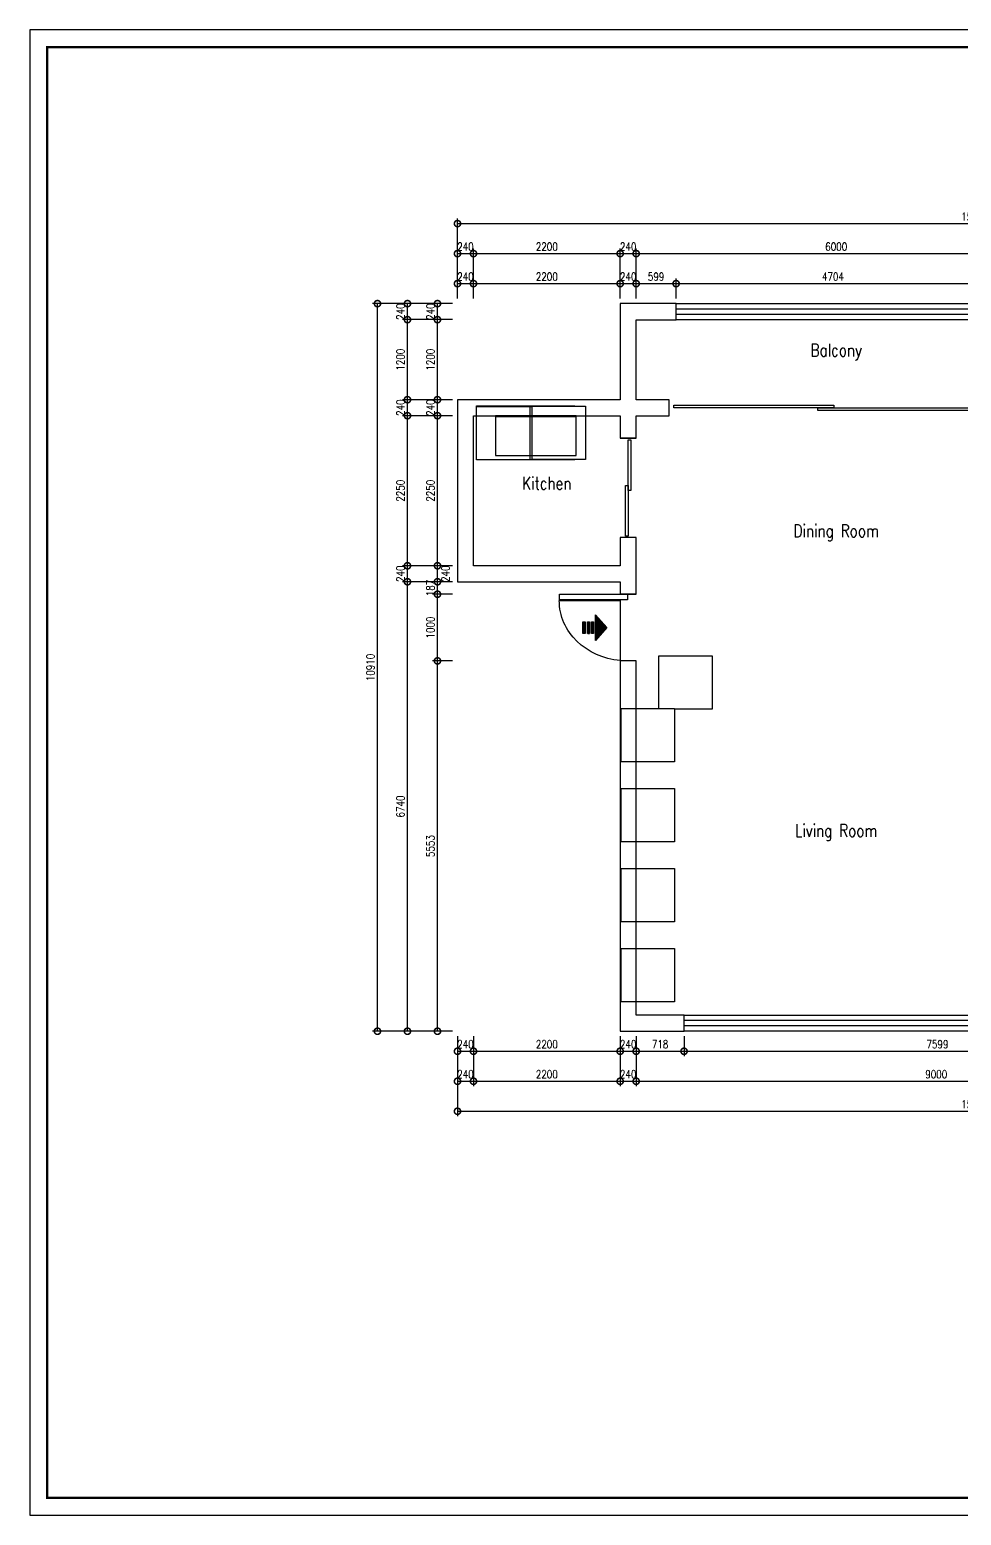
# Model space of a CAD drawing. Header units: millimetres. Extents: x 0 to 211505, y 0 to 22276.
# Drawn here: x 144004 to 157975, y 0 to 22276 of the extents above; entities that cross this region are included whole.
import ezdxf

# ---------------------------------------------------------------- set-up
doc = ezdxf.new("R2010")
doc.units = ezdxf.units.MM
doc.set_wipeout_variables(frame=1)
doc.linetypes.add('DOT_JURAN', pattern=[50, 0, -50])
doc.linetypes.add('HIDDEN_JURAN', pattern=[1.4, 1, -0.4])
for name, color, linetype in [('E-立面其他元素', 1, 'Continuous'), ('P-固定家具', 30, 'Continuous'), ('P-墙体', 160, 'Continuous'), ('P-家具投影', 250, 'HIDDEN_JURAN'), ('P-家具轮廓', 7, 'Continuous'), ('P-房间名', 2, 'Continuous'), ('P-标注', 44, 'Continuous'), ('P-活动家具', 7, 'Continuous'), ('P-活动家具细部1', 7, 'Continuous'), ('P-玻璃窗', 136, 'Continuous'), ('P-门', 60, 'Continuous')]:
    doc.layers.add(name, color=color, linetype=linetype)
doc.styles.add('标准', font='simplex.shx', dxfattribs={"width": 0.8, "bigfont": 'gbcbig.shx'})
doc.dimstyles.new('sjj_1-075', dxfattribs={"dimscale": 75, "dimtxt": 1.6, "dimasz": 2.5, "dimexe": 1, "dimexo": 1, "dimgap": 0.6, "dimtad": 1, "dimdec": 0, "dimzin": 12, "dimdsep": 46, "dimtxsty": '标准', "dimblk": 'DOTSMALL', "dimblk1": 'DOTSMALL', "dimblk2": 'DOTSMALL', "dimcen": 0.125, "dimclrd": 3, "dimclre": 3, "dimclrt": 14, "dimadec": 0, "dimazin": 0, "dimtfac": 1, "dimtdec": 0, "dimtix": 1, "dimtmove": 2, "dimatfit": 3, "dimldrblk": 'DOTSMALL', "dimfxl": 6, "dimfxlon": 1, "dimtvp": 1, "dimtolj": 1, "dimtzin": 0, "dimarcsym": 0})
pattern_1 = [(135, (-41924.8837, 660.13651), (-0.05303300859, -0.05303300859), [])]

# ---------------------------------------------------------------- blocks, each defined once
blk = doc.blocks.new('home_blk_18')
at = {"layer": 'P-门'}
for points in [[(75415.235426, 27775), (75415.235426, 28015)], [(80111.020179, 27775), (80111.020179, 28015)]]:
    blk.add_lwpolyline(points, dxfattribs=at)
for points in [[(75487.109682, 27895), (75487.109682, 27935.2), (77882.91823, 27935.2), (77882.91823, 27895)], [(77643.337375, 27854.8), (77643.337375, 27895), (80039.145923, 27895), (80039.145923, 27854.8)]]:
    blk.add_lwpolyline(points, close=True, dxfattribs=at)
blk = doc.blocks.new('home_blk_20')
at = {"layer": 'P-门'}
for points in [[(74920, 27436.423767), (74680, 27436.423767)], [(74920, 25946.423767), (74680, 25946.423767)]]:
    blk.add_lwpolyline(points, dxfattribs=at)
for points in [[(74840.2, 26653.413563), (74800, 26653.413563), (74800, 27413.617644), (74840.2, 27413.617644)], [(74800, 25969.229889), (74759.8, 25969.229889), (74759.8, 26729.433971), (74800, 26729.433971)]]:
    blk.add_lwpolyline(points, close=True, dxfattribs=at)
blk = doc.blocks.new('home_blk_21')
at = {"layer": 'P-门'}
blk.add_lwpolyline([(74632.709019, 24109.749704), (74586.064329, 24116.578755), (74540.122278, 24125.339919), (74494.939214, 24135.985672), (74407.075439, 24162.740844), (74322.923788, 24196.464068), (74242.935044, 24236.775143), (74167.559989, 24283.293867), (74097.249407, 24335.640039), (74032.454082, 24393.433456), (73973.624796, 24456.293917), (73946.588287, 24489.505476), (73921.212333, 24523.841221), (73897.553279, 24559.253625), (73875.667475, 24595.695165), (73855.611269, 24633.118314), (73837.441008, 24671.475548), (73821.213039, 24710.719341), (73806.983712, 24750.802168), (73794.809374, 24791.676504), (73784.746373, 24833.294824), (73776.851056, 24875.609602), (73771.179772, 24918.573314), (73767.788869, 24962.138433), (73766.734694, 25006.257436), (74680, 25006.257436), (74680, 24104.900293)], close=True, dxfattribs=at)
for points in [[(74680, 25016.461517), (73771.836735, 25016.461517), (73771.836735, 25098.09417), (74680, 25098.09417)], [(74680, 25098.09417), (74788, 25098.09417), (74788, 25016.461517), (74680, 25016.461517)], [(74920, 25098.09417), (74680, 25098.09417)], [(74920, 24098.09417), (74680, 24098.09417)]]:
    blk.add_lwpolyline(points, dxfattribs=at)
blk = doc.blocks.new('_DotSmall')
at = {"color": 0, "linetype": 'ByBlock', "const_width": 0.5}
blk.add_lwpolyline([(-0.0625, 0, 1), (0.0625, 0, 1)], format="xyb", close=True, dxfattribs=at)
blk = doc.blocks.new('*D1079')
at = {"layer": 'DEFPOINTS', "color": 0}
for p in [(149219, 18168), (149669, 18168), (149669, 7258)]:
    blk.add_point(p, dxfattribs=at)
at = {"layer": 'P-标注', "color": 3, "lineweight": -2}
for p, q in [((149594, 18168), (149144, 18168)), ((149219, 7258), (149219, 18168)), ((149594, 7258), (149144, 7258))]:
    blk.add_line(p, q, dxfattribs=at)
at = {"layer": 'P-标注', "color": 3, "lineweight": -2, "xscale": 187.5, "yscale": 187.5, "zscale": 187.5}
for p, rotation in [((149219, 18168), 89.99998127603163), ((149219, 7258), 269.9999812760316)]:
    blk.add_blockref('_DotSmall', p, dxfattribs=dict(at, rotation=rotation))
at = {"layer": 'P-标注', "color": 14, "insert": (149114, 12713), "char_height": 120, "attachment_point": 5, "rotation": 90, "style": '标准'}
blk.add_mtext('\\A1;10910', dxfattribs=at)
blk = doc.blocks.new('*D1080')
at = {"layer": 'DEFPOINTS', "color": 0}
for p in [(165939, 19368), (150419, 18918), (165939, 18918)]:
    blk.add_point(p, dxfattribs=at)
at = {"layer": 'P-标注', "color": 3, "lineweight": -2}
for p, q in [((150419, 18993), (150419, 19443)), ((165939, 18993), (165939, 19443)), ((150419, 19368), (165939, 19368))]:
    blk.add_line(p, q, dxfattribs=at)
at = {"layer": 'P-标注', "color": 3, "lineweight": -2, "xscale": 187.5, "yscale": 187.5, "zscale": 187.5, "rotation": 180}
blk.add_blockref('_DotSmall', (150419, 19368), dxfattribs=at)
at = {"layer": 'P-标注', "color": 3, "lineweight": -2, "xscale": 187.5, "yscale": 187.5, "zscale": 187.5}
blk.add_blockref('_DotSmall', (165939, 19368), dxfattribs=at)
at = {"layer": 'P-标注', "color": 14, "insert": (158179, 19473), "char_height": 120, "attachment_point": 5, "style": '标准'}
blk.add_mtext('\\A1;15520', dxfattribs=at)
blk = doc.blocks.new('*D1082')
at = {"layer": 'DEFPOINTS', "color": 0}
for p in [(150419, 6508), (165939, 6508), (165939, 6058)]:
    blk.add_point(p, dxfattribs=at)
at = {"layer": 'P-标注', "color": 3, "lineweight": -2}
for p, q in [((150419, 6433), (150419, 5983)), ((165939, 6433), (165939, 5983)), ((150419, 6058), (165939, 6058))]:
    blk.add_line(p, q, dxfattribs=at)
at = {"layer": 'P-标注', "color": 3, "lineweight": -2, "xscale": 187.5, "yscale": 187.5, "zscale": 187.5, "rotation": 180}
blk.add_blockref('_DotSmall', (150419, 6058), dxfattribs=at)
at = {"layer": 'P-标注', "color": 3, "lineweight": -2, "xscale": 187.5, "yscale": 187.5, "zscale": 187.5}
blk.add_blockref('_DotSmall', (165939, 6058), dxfattribs=at)
at = {"layer": 'P-标注', "color": 14, "insert": (158179, 6163), "char_height": 120, "attachment_point": 5, "style": '标准'}
blk.add_mtext('\\A1;15520', dxfattribs=at)
blk = doc.blocks.new('*D1083')
at = {"layer": 'DEFPOINTS', "color": 0}
for p in [(149669, 13998), (150119, 13998), (150119, 7258)]:
    blk.add_point(p, dxfattribs=at)
at = {"layer": 'P-标注', "color": 3, "lineweight": -2}
for p, q in [((150044, 13998), (149594, 13998)), ((149669, 7258), (149669, 13998)), ((150044, 7258), (149594, 7258))]:
    blk.add_line(p, q, dxfattribs=at)
at = {"layer": 'P-标注', "color": 3, "lineweight": -2, "xscale": 187.5, "yscale": 187.5, "zscale": 187.5}
for p, rotation in [((149669, 13998), 89.99998127603176), ((149669, 7258), 269.9999812760317)]:
    blk.add_blockref('_DotSmall', p, dxfattribs=dict(at, rotation=rotation))
at = {"layer": 'P-标注', "color": 14, "insert": (149564, 10628), "char_height": 120, "attachment_point": 5, "rotation": 90, "style": '标准'}
blk.add_mtext('\\A1;6740', dxfattribs=at)
blk = doc.blocks.new('*D1084')
at = {"layer": 'DEFPOINTS', "color": 0}
for p in [(149669, 14238), (150119, 14238), (150119, 13998)]:
    blk.add_point(p, dxfattribs=at)
at = {"layer": 'P-标注', "color": 3, "lineweight": -2}
for p, q in [((150044, 14238), (149594, 14238)), ((149669, 13998), (149669, 14238)), ((150044, 13998), (149594, 13998))]:
    blk.add_line(p, q, dxfattribs=at)
at = {"layer": 'P-标注', "color": 3, "lineweight": -2, "xscale": 187.5, "yscale": 187.5, "zscale": 187.5}
for p, rotation in [((149669, 14238), 269.9999812760311), ((149669, 13998), 89.99998127603108)]:
    blk.add_blockref('_DotSmall', p, dxfattribs=dict(at, rotation=rotation))
at = {"layer": 'P-标注', "color": 14, "insert": (149564, 14118), "char_height": 120, "attachment_point": 5, "rotation": 90, "style": '标准'}
blk.add_mtext('\\A1;240', dxfattribs=at)
blk = doc.blocks.new('*D1085')
at = {"layer": 'DEFPOINTS', "color": 0}
for p in [(149669, 16488), (150119, 16488), (150119, 14238)]:
    blk.add_point(p, dxfattribs=at)
at = {"layer": 'P-标注', "color": 3, "lineweight": -2}
for p, q in [((150044, 16488), (149594, 16488)), ((149669, 14238), (149669, 16488)), ((150044, 14238), (149594, 14238))]:
    blk.add_line(p, q, dxfattribs=at)
at = {"layer": 'P-标注', "color": 3, "lineweight": -2, "xscale": 187.5, "yscale": 187.5, "zscale": 187.5}
for p, rotation in [((149669, 16488), 89.99998127603172), ((149669, 14238), 269.9999812760317)]:
    blk.add_blockref('_DotSmall', p, dxfattribs=dict(at, rotation=rotation))
at = {"layer": 'P-标注', "color": 14, "insert": (149564, 15363), "char_height": 120, "attachment_point": 5, "rotation": 90, "style": '标准'}
blk.add_mtext('\\A1;2250', dxfattribs=at)
blk = doc.blocks.new('*D1086')
at = {"layer": 'DEFPOINTS', "color": 0}
for p in [(149669, 16728), (150119, 16728), (150119, 16488)]:
    blk.add_point(p, dxfattribs=at)
at = {"layer": 'P-标注', "color": 3, "lineweight": -2}
for p, q in [((150044, 16728), (149594, 16728)), ((149669, 16488), (149669, 16728)), ((150044, 16488), (149594, 16488))]:
    blk.add_line(p, q, dxfattribs=at)
at = {"layer": 'P-标注', "color": 3, "lineweight": -2, "xscale": 187.5, "yscale": 187.5, "zscale": 187.5}
for p, rotation in [((149669, 16728), 269.9999812760311), ((149669, 16488), 89.99998127603108)]:
    blk.add_blockref('_DotSmall', p, dxfattribs=dict(at, rotation=rotation))
at = {"layer": 'P-标注', "color": 14, "insert": (149564, 16608), "char_height": 120, "attachment_point": 5, "rotation": 90, "style": '标准'}
blk.add_mtext('\\A1;240', dxfattribs=at)
blk = doc.blocks.new('*D1087')
at = {"layer": 'DEFPOINTS', "color": 0}
for p in [(149669, 17928), (150119, 17928), (150119, 16728)]:
    blk.add_point(p, dxfattribs=at)
at = {"layer": 'P-标注', "color": 3, "lineweight": -2}
for p, q in [((150044, 17928), (149594, 17928)), ((149669, 16728), (149669, 17928)), ((150044, 16728), (149594, 16728))]:
    blk.add_line(p, q, dxfattribs=at)
at = {"layer": 'P-标注', "color": 3, "lineweight": -2, "xscale": 187.5, "yscale": 187.5, "zscale": 187.5}
for p, rotation in [((149669, 17928), 89.99998127603108), ((149669, 16728), 269.9999812760311)]:
    blk.add_blockref('_DotSmall', p, dxfattribs=dict(at, rotation=rotation))
at = {"layer": 'P-标注', "color": 14, "insert": (149564, 17328), "char_height": 120, "attachment_point": 5, "rotation": 90, "style": '标准'}
blk.add_mtext('\\A1;1200', dxfattribs=at)
blk = doc.blocks.new('*D1088')
at = {"layer": 'DEFPOINTS', "color": 0}
for p in [(149669, 18168), (150119, 18168), (150119, 17928)]:
    blk.add_point(p, dxfattribs=at)
at = {"layer": 'P-标注', "color": 3, "lineweight": -2}
for p, q in [((150044, 18168), (149594, 18168)), ((149669, 17928), (149669, 18168)), ((150044, 17928), (149594, 17928))]:
    blk.add_line(p, q, dxfattribs=at)
at = {"layer": 'P-标注', "color": 3, "lineweight": -2, "xscale": 187.5, "yscale": 187.5, "zscale": 187.5}
for p, rotation in [((149669, 18168), 269.9999812760311), ((149669, 17928), 89.99998127603108)]:
    blk.add_blockref('_DotSmall', p, dxfattribs=dict(at, rotation=rotation))
at = {"layer": 'P-标注', "color": 14, "insert": (149564, 18048), "char_height": 120, "attachment_point": 5, "rotation": 90, "style": '标准'}
blk.add_mtext('\\A1;240', dxfattribs=at)
blk = doc.blocks.new('*D1089')
at = {"layer": 'DEFPOINTS', "color": 0}
for p in [(150659, 18918), (150419, 18468), (150659, 18468)]:
    blk.add_point(p, dxfattribs=at)
at = {"layer": 'P-标注', "color": 3, "lineweight": -2}
for p, q in [((150419, 18543), (150419, 18993)), ((150659, 18543), (150659, 18993)), ((150419, 18918), (150659, 18918))]:
    blk.add_line(p, q, dxfattribs=at)
at = {"layer": 'P-标注', "color": 3, "lineweight": -2, "xscale": 187.5, "yscale": 187.5, "zscale": 187.5}
blk.add_blockref('_DotSmall', (150419, 18918), dxfattribs=at)
at = {"layer": 'P-标注', "color": 3, "lineweight": -2, "xscale": 187.5, "yscale": 187.5, "zscale": 187.5, "rotation": 180}
blk.add_blockref('_DotSmall', (150659, 18918), dxfattribs=at)
at = {"layer": 'P-标注', "color": 14, "insert": (150539, 19023), "char_height": 120, "attachment_point": 5, "style": '标准'}
blk.add_mtext('\\A1;240', dxfattribs=at)
blk = doc.blocks.new('*D1090')
at = {"layer": 'DEFPOINTS', "color": 0}
for p in [(152859, 18918), (150659, 18468), (152859, 18468)]:
    blk.add_point(p, dxfattribs=at)
at = {"layer": 'P-标注', "color": 3, "lineweight": -2}
for p, q in [((150659, 18543), (150659, 18993)), ((152859, 18543), (152859, 18993)), ((150659, 18918), (152859, 18918))]:
    blk.add_line(p, q, dxfattribs=at)
at = {"layer": 'P-标注', "color": 3, "lineweight": -2, "xscale": 187.5, "yscale": 187.5, "zscale": 187.5, "rotation": 180}
blk.add_blockref('_DotSmall', (150659, 18918), dxfattribs=at)
at = {"layer": 'P-标注', "color": 3, "lineweight": -2, "xscale": 187.5, "yscale": 187.5, "zscale": 187.5}
blk.add_blockref('_DotSmall', (152859, 18918), dxfattribs=at)
at = {"layer": 'P-标注', "color": 14, "insert": (151759, 19023), "char_height": 120, "attachment_point": 5, "style": '标准'}
blk.add_mtext('\\A1;2200', dxfattribs=at)
blk = doc.blocks.new('*D1091')
at = {"layer": 'DEFPOINTS', "color": 0}
for p in [(153099, 18918), (152859, 18468), (153099, 18468)]:
    blk.add_point(p, dxfattribs=at)
at = {"layer": 'P-标注', "color": 3, "lineweight": -2}
for p, q in [((152859, 18543), (152859, 18993)), ((153099, 18543), (153099, 18993)), ((152859, 18918), (153099, 18918))]:
    blk.add_line(p, q, dxfattribs=at)
at = {"layer": 'P-标注', "color": 3, "lineweight": -2, "xscale": 187.5, "yscale": 187.5, "zscale": 187.5}
blk.add_blockref('_DotSmall', (152859, 18918), dxfattribs=at)
at = {"layer": 'P-标注', "color": 3, "lineweight": -2, "xscale": 187.5, "yscale": 187.5, "zscale": 187.5, "rotation": 180}
blk.add_blockref('_DotSmall', (153099, 18918), dxfattribs=at)
at = {"layer": 'P-标注', "color": 14, "insert": (152979, 19023), "char_height": 120, "attachment_point": 5, "style": '标准'}
blk.add_mtext('\\A1;240', dxfattribs=at)
blk = doc.blocks.new('*D1092')
at = {"layer": 'DEFPOINTS', "color": 0}
for p in [(159099, 18918), (153099, 18468), (159099, 18468)]:
    blk.add_point(p, dxfattribs=at)
at = {"layer": 'P-标注', "color": 3, "lineweight": -2}
for p, q in [((153099, 18543), (153099, 18993)), ((159099, 18543), (159099, 18993)), ((153099, 18918), (159099, 18918))]:
    blk.add_line(p, q, dxfattribs=at)
at = {"layer": 'P-标注', "color": 3, "lineweight": -2, "xscale": 187.5, "yscale": 187.5, "zscale": 187.5, "rotation": 180}
blk.add_blockref('_DotSmall', (153099, 18918), dxfattribs=at)
at = {"layer": 'P-标注', "color": 3, "lineweight": -2, "xscale": 187.5, "yscale": 187.5, "zscale": 187.5}
blk.add_blockref('_DotSmall', (159099, 18918), dxfattribs=at)
at = {"layer": 'P-标注', "color": 14, "insert": (156099, 19023), "char_height": 120, "attachment_point": 5, "style": '标准'}
blk.add_mtext('\\A1;6000', dxfattribs=at)
blk = doc.blocks.new('*D1110')
at = {"layer": 'DEFPOINTS', "color": 0}
for p in [(150419, 6958), (150659, 6958), (150659, 6508)]:
    blk.add_point(p, dxfattribs=at)
at = {"layer": 'P-标注', "color": 3, "lineweight": -2}
for p, q in [((150419, 6883), (150419, 6433)), ((150659, 6883), (150659, 6433)), ((150419, 6508), (150659, 6508))]:
    blk.add_line(p, q, dxfattribs=at)
at = {"layer": 'P-标注', "color": 3, "lineweight": -2, "xscale": 187.5, "yscale": 187.5, "zscale": 187.5}
blk.add_blockref('_DotSmall', (150419, 6508), dxfattribs=at)
at = {"layer": 'P-标注', "color": 3, "lineweight": -2, "xscale": 187.5, "yscale": 187.5, "zscale": 187.5, "rotation": 180}
blk.add_blockref('_DotSmall', (150659, 6508), dxfattribs=at)
at = {"layer": 'P-标注', "color": 14, "insert": (150539, 6613), "char_height": 120, "attachment_point": 5, "style": '标准'}
blk.add_mtext('\\A1;240', dxfattribs=at)
blk = doc.blocks.new('*D1111')
at = {"layer": 'DEFPOINTS', "color": 0}
for p in [(150659, 6958), (152859, 6958), (152859, 6508)]:
    blk.add_point(p, dxfattribs=at)
at = {"layer": 'P-标注', "color": 3, "lineweight": -2}
for p, q in [((150659, 6883), (150659, 6433)), ((152859, 6883), (152859, 6433)), ((150659, 6508), (152859, 6508))]:
    blk.add_line(p, q, dxfattribs=at)
at = {"layer": 'P-标注', "color": 3, "lineweight": -2, "xscale": 187.5, "yscale": 187.5, "zscale": 187.5, "rotation": 180}
blk.add_blockref('_DotSmall', (150659, 6508), dxfattribs=at)
at = {"layer": 'P-标注', "color": 3, "lineweight": -2, "xscale": 187.5, "yscale": 187.5, "zscale": 187.5}
blk.add_blockref('_DotSmall', (152859, 6508), dxfattribs=at)
at = {"layer": 'P-标注', "color": 14, "insert": (151759, 6613), "char_height": 120, "attachment_point": 5, "style": '标准'}
blk.add_mtext('\\A1;2200', dxfattribs=at)
blk = doc.blocks.new('*D1112')
at = {"layer": 'DEFPOINTS', "color": 0}
for p in [(152859, 6958), (153099, 6958), (153099, 6508)]:
    blk.add_point(p, dxfattribs=at)
at = {"layer": 'P-标注', "color": 3, "lineweight": -2}
for p, q in [((152859, 6883), (152859, 6433)), ((153099, 6883), (153099, 6433)), ((152859, 6508), (153099, 6508))]:
    blk.add_line(p, q, dxfattribs=at)
at = {"layer": 'P-标注', "color": 3, "lineweight": -2, "xscale": 187.5, "yscale": 187.5, "zscale": 187.5}
blk.add_blockref('_DotSmall', (152859, 6508), dxfattribs=at)
at = {"layer": 'P-标注', "color": 3, "lineweight": -2, "xscale": 187.5, "yscale": 187.5, "zscale": 187.5, "rotation": 180}
blk.add_blockref('_DotSmall', (153099, 6508), dxfattribs=at)
at = {"layer": 'P-标注', "color": 14, "insert": (152979, 6613), "char_height": 120, "attachment_point": 5, "style": '标准'}
blk.add_mtext('\\A1;240', dxfattribs=at)
blk = doc.blocks.new('*D1113')
at = {"layer": 'DEFPOINTS', "color": 0}
for p in [(153099, 6958), (162099, 6958), (162099, 6508)]:
    blk.add_point(p, dxfattribs=at)
at = {"layer": 'P-标注', "color": 3, "lineweight": -2}
for p, q in [((153099, 6883), (153099, 6433)), ((162099, 6883), (162099, 6433)), ((153099, 6508), (162099, 6508))]:
    blk.add_line(p, q, dxfattribs=at)
at = {"layer": 'P-标注', "color": 3, "lineweight": -2, "xscale": 187.5, "yscale": 187.5, "zscale": 187.5, "rotation": 180}
blk.add_blockref('_DotSmall', (153099, 6508), dxfattribs=at)
at = {"layer": 'P-标注', "color": 3, "lineweight": -2, "xscale": 187.5, "yscale": 187.5, "zscale": 187.5}
blk.add_blockref('_DotSmall', (162099, 6508), dxfattribs=at)
at = {"layer": 'P-标注', "color": 14, "insert": (157599, 6613), "char_height": 120, "attachment_point": 5, "style": '标准'}
blk.add_mtext('\\A1;9000', dxfattribs=at)
blk = doc.blocks.new('*D1117')
at = {"layer": 'DEFPOINTS', "color": 0}
for p in [(150119, 12811), (150419, 12811), (150419, 7258)]:
    blk.add_point(p, dxfattribs=at)
at = {"layer": 'P-标注', "color": 3, "lineweight": -2}
for p, q in [((150344, 12811), (150044, 12811)), ((150119, 7258), (150119, 12811)), ((150344, 7258), (150044, 7258))]:
    blk.add_line(p, q, dxfattribs=at)
at = {"layer": 'P-标注', "color": 3, "lineweight": -2, "xscale": 187.5, "yscale": 187.5, "zscale": 187.5}
for p, rotation in [((150119, 12811), 89.99998127603162), ((150119, 7258), 269.9999812760316)]:
    blk.add_blockref('_DotSmall', p, dxfattribs=dict(at, rotation=rotation))
at = {"layer": 'P-标注', "color": 14, "insert": (150014, 10034), "char_height": 120, "attachment_point": 5, "rotation": 90, "style": '标准'}
blk.add_mtext('\\A1;5553', dxfattribs=at)
blk = doc.blocks.new('*D1118')
at = {"layer": 'DEFPOINTS', "color": 0}
for p in [(150119, 13811), (150419, 13811), (150419, 12811)]:
    blk.add_point(p, dxfattribs=at)
at = {"layer": 'P-标注', "color": 3, "lineweight": -2}
for p, q in [((150344, 13811), (150044, 13811)), ((150119, 12811), (150119, 13811)), ((150344, 12811), (150044, 12811))]:
    blk.add_line(p, q, dxfattribs=at)
at = {"layer": 'P-标注', "color": 3, "lineweight": -2, "xscale": 187.5, "yscale": 187.5, "zscale": 187.5}
for p, rotation in [((150119, 13811), 89.9999812760319), ((150119, 12811), 269.9999812760319)]:
    blk.add_blockref('_DotSmall', p, dxfattribs=dict(at, rotation=rotation))
at = {"layer": 'P-标注', "color": 14, "insert": (150014, 13311), "char_height": 120, "attachment_point": 5, "rotation": 90, "style": '标准'}
blk.add_mtext('\\A1;1000', dxfattribs=at)
blk = doc.blocks.new('*D1119')
at = {"layer": 'DEFPOINTS', "color": 0}
for p in [(150119, 13998), (150419, 13998), (150419, 13811)]:
    blk.add_point(p, dxfattribs=at)
at = {"layer": 'P-标注', "color": 3, "lineweight": -2}
for p, q in [((150344, 13998), (150044, 13998)), ((150344, 13811), (150044, 13811)), ((150119, 13811), (150119, 13998))]:
    blk.add_line(p, q, dxfattribs=at)
at = {"layer": 'P-标注', "color": 3, "lineweight": -2, "xscale": 187.5, "yscale": 187.5, "zscale": 187.5}
for p, rotation in [((150119, 13998), 269.9999812760352), ((150119, 13811), 89.99998127603523)]:
    blk.add_blockref('_DotSmall', p, dxfattribs=dict(at, rotation=rotation))
at = {"layer": 'P-标注', "color": 14, "insert": (150014, 13904), "char_height": 120, "attachment_point": 5, "rotation": 90, "style": '标准'}
blk.add_mtext('\\A1;187', dxfattribs=at)
blk = doc.blocks.new('*D1120')
at = {"layer": 'DEFPOINTS', "color": 0}
for p in [(150119, 14238), (150419, 14238), (150419, 13998)]:
    blk.add_point(p, dxfattribs=at)
at = {"layer": 'P-标注', "color": 3, "lineweight": -2}
for p, q in [((150344, 14238), (150044, 14238)), ((150119, 13998), (150119, 14238)), ((150344, 13998), (150044, 13998))]:
    blk.add_line(p, q, dxfattribs=at)
at = {"layer": 'P-标注', "color": 3, "lineweight": -2, "xscale": 187.5, "yscale": 187.5, "zscale": 187.5}
for p, rotation in [((150119, 14238), 89.99998127603108), ((150119, 13998), 269.9999812760311)]:
    blk.add_blockref('_DotSmall', p, dxfattribs=dict(at, rotation=rotation))
at = {"layer": 'P-标注', "color": 14, "insert": (150239, 14118), "char_height": 120, "attachment_point": 5, "rotation": 90, "style": '标准'}
blk.add_mtext('\\A1;240', dxfattribs=at)
blk = doc.blocks.new('*D1121')
at = {"layer": 'DEFPOINTS', "color": 0}
for p in [(150119, 16488), (150419, 16488), (150419, 14238)]:
    blk.add_point(p, dxfattribs=at)
at = {"layer": 'P-标注', "color": 3, "lineweight": -2}
for p, q in [((150344, 16488), (150044, 16488)), ((150119, 14238), (150119, 16488)), ((150344, 14238), (150044, 14238))]:
    blk.add_line(p, q, dxfattribs=at)
at = {"layer": 'P-标注', "color": 3, "lineweight": -2, "xscale": 187.5, "yscale": 187.5, "zscale": 187.5}
for p, rotation in [((150119, 16488), 89.99998127603172), ((150119, 14238), 269.9999812760317)]:
    blk.add_blockref('_DotSmall', p, dxfattribs=dict(at, rotation=rotation))
at = {"layer": 'P-标注', "color": 14, "insert": (150014, 15363), "char_height": 120, "attachment_point": 5, "rotation": 90, "style": '标准'}
blk.add_mtext('\\A1;2250', dxfattribs=at)
blk = doc.blocks.new('*D1122')
at = {"layer": 'DEFPOINTS', "color": 0}
for p in [(150119, 16728), (150419, 16728), (150419, 16488)]:
    blk.add_point(p, dxfattribs=at)
at = {"layer": 'P-标注', "color": 3, "lineweight": -2}
for p, q in [((150344, 16728), (150044, 16728)), ((150119, 16488), (150119, 16728)), ((150344, 16488), (150044, 16488))]:
    blk.add_line(p, q, dxfattribs=at)
at = {"layer": 'P-标注', "color": 3, "lineweight": -2, "xscale": 187.5, "yscale": 187.5, "zscale": 187.5}
for p, rotation in [((150119, 16728), 269.9999812760311), ((150119, 16488), 89.99998127603108)]:
    blk.add_blockref('_DotSmall', p, dxfattribs=dict(at, rotation=rotation))
at = {"layer": 'P-标注', "color": 14, "insert": (150014, 16608), "char_height": 120, "attachment_point": 5, "rotation": 90, "style": '标准'}
blk.add_mtext('\\A1;240', dxfattribs=at)
blk = doc.blocks.new('*D1123')
at = {"layer": 'DEFPOINTS', "color": 0}
for p in [(150119, 17928), (150419, 17928), (150419, 16728)]:
    blk.add_point(p, dxfattribs=at)
at = {"layer": 'P-标注', "color": 3, "lineweight": -2}
for p, q in [((150344, 17928), (150044, 17928)), ((150119, 16728), (150119, 17928)), ((150344, 16728), (150044, 16728))]:
    blk.add_line(p, q, dxfattribs=at)
at = {"layer": 'P-标注', "color": 3, "lineweight": -2, "xscale": 187.5, "yscale": 187.5, "zscale": 187.5}
for p, rotation in [((150119, 17928), 89.99998127603108), ((150119, 16728), 269.9999812760311)]:
    blk.add_blockref('_DotSmall', p, dxfattribs=dict(at, rotation=rotation))
at = {"layer": 'P-标注', "color": 14, "insert": (150014, 17328), "char_height": 120, "attachment_point": 5, "rotation": 90, "style": '标准'}
blk.add_mtext('\\A1;1200', dxfattribs=at)
blk = doc.blocks.new('*D1124')
at = {"layer": 'DEFPOINTS', "color": 0}
for p in [(150119, 18168), (150419, 18168), (150419, 17928)]:
    blk.add_point(p, dxfattribs=at)
at = {"layer": 'P-标注', "color": 3, "lineweight": -2}
for p, q in [((150344, 18168), (150044, 18168)), ((150119, 17928), (150119, 18168)), ((150344, 17928), (150044, 17928))]:
    blk.add_line(p, q, dxfattribs=at)
at = {"layer": 'P-标注', "color": 3, "lineweight": -2, "xscale": 187.5, "yscale": 187.5, "zscale": 187.5}
for p, rotation in [((150119, 18168), 269.9999812760311), ((150119, 17928), 89.99998127603108)]:
    blk.add_blockref('_DotSmall', p, dxfattribs=dict(at, rotation=rotation))
at = {"layer": 'P-标注', "color": 14, "insert": (150014, 18048), "char_height": 120, "attachment_point": 5, "rotation": 90, "style": '标准'}
blk.add_mtext('\\A1;240', dxfattribs=at)
blk = doc.blocks.new('*D1125')
at = {"layer": 'DEFPOINTS', "color": 0}
for p in [(150659, 18468), (150419, 18168), (150659, 18168)]:
    blk.add_point(p, dxfattribs=at)
at = {"layer": 'P-标注', "color": 3, "lineweight": -2}
for p, q in [((150419, 18243), (150419, 18543)), ((150659, 18243), (150659, 18543)), ((150419, 18468), (150659, 18468))]:
    blk.add_line(p, q, dxfattribs=at)
at = {"layer": 'P-标注', "color": 3, "lineweight": -2, "xscale": 187.5, "yscale": 187.5, "zscale": 187.5}
blk.add_blockref('_DotSmall', (150419, 18468), dxfattribs=at)
at = {"layer": 'P-标注', "color": 3, "lineweight": -2, "xscale": 187.5, "yscale": 187.5, "zscale": 187.5, "rotation": 180}
blk.add_blockref('_DotSmall', (150659, 18468), dxfattribs=at)
at = {"layer": 'P-标注', "color": 14, "insert": (150539, 18573), "char_height": 120, "attachment_point": 5, "style": '标准'}
blk.add_mtext('\\A1;240', dxfattribs=at)
blk = doc.blocks.new('*D1126')
at = {"layer": 'DEFPOINTS', "color": 0}
for p in [(152859, 18468), (150659, 18168), (152859, 18168)]:
    blk.add_point(p, dxfattribs=at)
at = {"layer": 'P-标注', "color": 3, "lineweight": -2}
for p, q in [((150659, 18243), (150659, 18543)), ((152859, 18243), (152859, 18543)), ((150659, 18468), (152859, 18468))]:
    blk.add_line(p, q, dxfattribs=at)
at = {"layer": 'P-标注', "color": 3, "lineweight": -2, "xscale": 187.5, "yscale": 187.5, "zscale": 187.5, "rotation": 180}
blk.add_blockref('_DotSmall', (150659, 18468), dxfattribs=at)
at = {"layer": 'P-标注', "color": 3, "lineweight": -2, "xscale": 187.5, "yscale": 187.5, "zscale": 187.5}
blk.add_blockref('_DotSmall', (152859, 18468), dxfattribs=at)
at = {"layer": 'P-标注', "color": 14, "insert": (151759, 18573), "char_height": 120, "attachment_point": 5, "style": '标准'}
blk.add_mtext('\\A1;2200', dxfattribs=at)
blk = doc.blocks.new('*D1127')
at = {"layer": 'DEFPOINTS', "color": 0}
for p in [(153099, 18468), (152859, 18168), (153099, 18168)]:
    blk.add_point(p, dxfattribs=at)
at = {"layer": 'P-标注', "color": 3, "lineweight": -2}
for p, q in [((152859, 18243), (152859, 18543)), ((153099, 18243), (153099, 18543)), ((152859, 18468), (153099, 18468))]:
    blk.add_line(p, q, dxfattribs=at)
at = {"layer": 'P-标注', "color": 3, "lineweight": -2, "xscale": 187.5, "yscale": 187.5, "zscale": 187.5}
blk.add_blockref('_DotSmall', (152859, 18468), dxfattribs=at)
at = {"layer": 'P-标注', "color": 3, "lineweight": -2, "xscale": 187.5, "yscale": 187.5, "zscale": 187.5, "rotation": 180}
blk.add_blockref('_DotSmall', (153099, 18468), dxfattribs=at)
at = {"layer": 'P-标注', "color": 14, "insert": (152979, 18573), "char_height": 120, "attachment_point": 5, "style": '标准'}
blk.add_mtext('\\A1;240', dxfattribs=at)
blk = doc.blocks.new('*D1128')
at = {"layer": 'DEFPOINTS', "color": 0}
for p in [(153698, 18468), (153099, 18168), (153698, 18168)]:
    blk.add_point(p, dxfattribs=at)
at = {"layer": 'P-标注', "color": 3, "lineweight": -2}
for p, q in [((153099, 18243), (153099, 18543)), ((153698, 18243), (153698, 18543)), ((153099, 18468), (153698, 18468))]:
    blk.add_line(p, q, dxfattribs=at)
at = {"layer": 'P-标注', "color": 3, "lineweight": -2, "xscale": 187.5, "yscale": 187.5, "zscale": 187.5, "rotation": 180}
blk.add_blockref('_DotSmall', (153099, 18468), dxfattribs=at)
at = {"layer": 'P-标注', "color": 3, "lineweight": -2, "xscale": 187.5, "yscale": 187.5, "zscale": 187.5}
blk.add_blockref('_DotSmall', (153698, 18468), dxfattribs=at)
at = {"layer": 'P-标注', "color": 14, "insert": (153398, 18573), "char_height": 120, "attachment_point": 5, "style": '标准'}
blk.add_mtext('\\A1;599', dxfattribs=at)
blk = doc.blocks.new('*D1129')
at = {"layer": 'DEFPOINTS', "color": 0}
for p in [(158402, 18468), (153698, 18168), (158402, 18168)]:
    blk.add_point(p, dxfattribs=at)
at = {"layer": 'P-标注', "color": 3, "lineweight": -2}
for p, q in [((153698, 18243), (153698, 18543)), ((158402, 18243), (158402, 18543)), ((153698, 18468), (158402, 18468))]:
    blk.add_line(p, q, dxfattribs=at)
at = {"layer": 'P-标注', "color": 3, "lineweight": -2, "xscale": 187.5, "yscale": 187.5, "zscale": 187.5, "rotation": 180}
blk.add_blockref('_DotSmall', (153698, 18468), dxfattribs=at)
at = {"layer": 'P-标注', "color": 3, "lineweight": -2, "xscale": 187.5, "yscale": 187.5, "zscale": 187.5}
blk.add_blockref('_DotSmall', (158402, 18468), dxfattribs=at)
at = {"layer": 'P-标注', "color": 14, "insert": (156050, 18573), "char_height": 120, "attachment_point": 5, "style": '标准'}
blk.add_mtext('\\A1;4704', dxfattribs=at)
blk = doc.blocks.new('*D1154')
at = {"layer": 'DEFPOINTS', "color": 0}
for p in [(150419, 7258), (150659, 7258), (150659, 6958)]:
    blk.add_point(p, dxfattribs=at)
at = {"layer": 'P-标注', "color": 3, "lineweight": -2}
for p, q in [((150419, 7183), (150419, 6883)), ((150659, 7183), (150659, 6883)), ((150419, 6958), (150659, 6958))]:
    blk.add_line(p, q, dxfattribs=at)
at = {"layer": 'P-标注', "color": 3, "lineweight": -2, "xscale": 187.5, "yscale": 187.5, "zscale": 187.5}
blk.add_blockref('_DotSmall', (150419, 6958), dxfattribs=at)
at = {"layer": 'P-标注', "color": 3, "lineweight": -2, "xscale": 187.5, "yscale": 187.5, "zscale": 187.5, "rotation": 180}
blk.add_blockref('_DotSmall', (150659, 6958), dxfattribs=at)
at = {"layer": 'P-标注', "color": 14, "insert": (150539, 7063), "char_height": 120, "attachment_point": 5, "style": '标准'}
blk.add_mtext('\\A1;240', dxfattribs=at)
blk = doc.blocks.new('*D1155')
at = {"layer": 'DEFPOINTS', "color": 0}
for p in [(150659, 7258), (152859, 7258), (152859, 6958)]:
    blk.add_point(p, dxfattribs=at)
at = {"layer": 'P-标注', "color": 3, "lineweight": -2}
for p, q in [((150659, 7183), (150659, 6883)), ((152859, 7183), (152859, 6883)), ((150659, 6958), (152859, 6958))]:
    blk.add_line(p, q, dxfattribs=at)
at = {"layer": 'P-标注', "color": 3, "lineweight": -2, "xscale": 187.5, "yscale": 187.5, "zscale": 187.5, "rotation": 180}
blk.add_blockref('_DotSmall', (150659, 6958), dxfattribs=at)
at = {"layer": 'P-标注', "color": 3, "lineweight": -2, "xscale": 187.5, "yscale": 187.5, "zscale": 187.5}
blk.add_blockref('_DotSmall', (152859, 6958), dxfattribs=at)
at = {"layer": 'P-标注', "color": 14, "insert": (151759, 7063), "char_height": 120, "attachment_point": 5, "style": '标准'}
blk.add_mtext('\\A1;2200', dxfattribs=at)
blk = doc.blocks.new('*D1156')
at = {"layer": 'DEFPOINTS', "color": 0}
for p in [(152859, 7258), (153099, 7258), (153099, 6958)]:
    blk.add_point(p, dxfattribs=at)
at = {"layer": 'P-标注', "color": 3, "lineweight": -2}
for p, q in [((152859, 7183), (152859, 6883)), ((153099, 7183), (153099, 6883)), ((152859, 6958), (153099, 6958))]:
    blk.add_line(p, q, dxfattribs=at)
at = {"layer": 'P-标注', "color": 3, "lineweight": -2, "xscale": 187.5, "yscale": 187.5, "zscale": 187.5}
blk.add_blockref('_DotSmall', (152859, 6958), dxfattribs=at)
at = {"layer": 'P-标注', "color": 3, "lineweight": -2, "xscale": 187.5, "yscale": 187.5, "zscale": 187.5, "rotation": 180}
blk.add_blockref('_DotSmall', (153099, 6958), dxfattribs=at)
at = {"layer": 'P-标注', "color": 14, "insert": (152979, 7063), "char_height": 120, "attachment_point": 5, "style": '标准'}
blk.add_mtext('\\A1;240', dxfattribs=at)
blk = doc.blocks.new('*D1157')
at = {"layer": 'DEFPOINTS', "color": 0}
for p in [(153099, 7258), (153817, 7258), (153817, 6958)]:
    blk.add_point(p, dxfattribs=at)
at = {"layer": 'P-标注', "color": 3, "lineweight": -2}
for p, q in [((153099, 7183), (153099, 6883)), ((153817, 7183), (153817, 6883)), ((153099, 6958), (153817, 6958))]:
    blk.add_line(p, q, dxfattribs=at)
at = {"layer": 'P-标注', "color": 3, "lineweight": -2, "xscale": 187.5, "yscale": 187.5, "zscale": 187.5, "rotation": 180}
blk.add_blockref('_DotSmall', (153099, 6958), dxfattribs=at)
at = {"layer": 'P-标注', "color": 3, "lineweight": -2, "xscale": 187.5, "yscale": 187.5, "zscale": 187.5}
blk.add_blockref('_DotSmall', (153817, 6958), dxfattribs=at)
at = {"layer": 'P-标注', "color": 14, "insert": (153458, 7063), "char_height": 120, "attachment_point": 5, "style": '标准'}
blk.add_mtext('\\A1;718', dxfattribs=at)
blk = doc.blocks.new('*D1158')
at = {"layer": 'DEFPOINTS', "color": 0}
for p in [(153817, 7258), (161416, 7258), (161416, 6958)]:
    blk.add_point(p, dxfattribs=at)
at = {"layer": 'P-标注', "color": 3, "lineweight": -2}
for p, q in [((153817, 7183), (153817, 6883)), ((161416, 7183), (161416, 6883)), ((153817, 6958), (161416, 6958))]:
    blk.add_line(p, q, dxfattribs=at)
at = {"layer": 'P-标注', "color": 3, "lineweight": -2, "xscale": 187.5, "yscale": 187.5, "zscale": 187.5, "rotation": 180}
blk.add_blockref('_DotSmall', (153817, 6958), dxfattribs=at)
at = {"layer": 'P-标注', "color": 3, "lineweight": -2, "xscale": 187.5, "yscale": 187.5, "zscale": 187.5}
blk.add_blockref('_DotSmall', (161416, 6958), dxfattribs=at)
at = {"layer": 'P-标注', "color": 14, "insert": (157617, 7063), "char_height": 120, "attachment_point": 5, "style": '标准'}
blk.add_mtext('\\A1;7599', dxfattribs=at)
blk = doc.blocks.new('home_tableGeneric')
at = {"color": 7, "linetype": 'DOT_JURAN', "ltscale": 100, "transparency": 16777216}
blk.add_wipeout([(-400, 400), (400, 400), (400, -400), (-400, -400)], dxfattribs=at).dxf.layer = 'P-家具投影'
at = {"layer": 'P-家具投影', "transparency": 16777216}
blk.add_lwpolyline([(-400, 400), (400, 400), (400, -400), (-400, -400)], close=True, dxfattribs=at)
at = {"color": 7, "linetype": 'DOT_JURAN', "ltscale": 100, "transparency": 16777216}
blk.add_wipeout([(-400, 400), (400, 400), (400, -400), (-400, -400)], dxfattribs=at).dxf.layer = 'P-家具轮廓'
at = {"layer": 'P-家具轮廓', "linetype": 'ByBlock', "transparency": 16777216}
blk.add_lwpolyline([(-400, 358), (-400, 400), (400, 400), (400, -400), (-400, -400), (-400, 358)], close=True, dxfattribs=at)
at = {"layer": 'P-活动家具细部1', "transparency": 16777216}
blk.add_lwpolyline([(400, -400), (-400, -400), (-400, 400), (400, 400)], close=True, dxfattribs=at)
blk = doc.blocks.new('sjj_进门方向')
h = blk.add_hatch()
h.set_pattern_fill('ANSI31', color=250, scale=0.6, angle=90, style=0)
h.set_pattern_definition(pattern_1)
h.paths.add_polyline_path([(-192, 9), (0, 180), (193, 9)])
h = blk.add_hatch()
h.set_pattern_fill('ANSI31', color=250, scale=0.6, angle=90, style=0)
h.set_pattern_definition(pattern_1)
h.paths.add_polyline_path([(88, -20), (-87, -20), (-87, -49), (88, -49)])
h = blk.add_hatch()
h.set_pattern_fill('ANSI31', color=250, scale=0.6, angle=90, style=0)
h.set_pattern_definition(pattern_1)
h.paths.add_polyline_path([(-87, -145), (88, -145), (88, -180), (-87, -180)])
h.paths.add_polyline_path([(-87, -81), (88, -81), (88, -110), (-87, -110)])
blk.add_lwpolyline([(-193, 9), (0, 180), (193, 9), (-193, 9)])
for points in [[(-87, -20), (87, -20), (87, -49), (-87, -49)], [(-87, -81), (87, -81), (87, -110), (-87, -110)], [(-87, -145), (87, -145), (87, -180), (-87, -180)]]:
    blk.add_lwpolyline(points, close=True)
blk = doc.blocks.new('home_blk_26')
at = {"layer": 'P-玻璃窗'}
blk.add_lwpolyline([(75518.845291, 29455), (80222.724215, 29455), (80222.724215, 29215), (75518.845291, 29215)], close=True, dxfattribs=at)
for points in [[(75518.845291, 29375), (80222.724215, 29375)], [(75518.845291, 29295), (80222.724215, 29295)]]:
    blk.add_lwpolyline(points, dxfattribs=at)
blk = doc.blocks.new('home_blk_32')
at = {"layer": 'P-玻璃窗'}
blk.add_lwpolyline([(83237.118834, 18545), (75638.464126, 18545), (75638.464126, 18785), (83237.118834, 18785)], close=True, dxfattribs=at)
for points in [[(83237.118834, 18705), (75638.464126, 18705)], [(83237.118834, 18625), (75638.464126, 18625)]]:
    blk.add_lwpolyline(points, dxfattribs=at)
blk = doc.blocks.new('home_blk_53')
at = {"layer": 'P-固定家具'}
for points in [[(72807.87, 27775.149), (72807.87, 27765.148008), (74019.87, 27765.148008), (74019.87, 27775.149)], [(72807.87, 27775.149), (72807.87, 27177.149), (74019.87, 27177.149), (74019.87, 27775.149)]]:
    blk.add_lwpolyline(points, close=True, dxfattribs=at)
blk = doc.blocks.new('title_block_a3')
at = {"color": 142}
for p, q in [((420, 297), (0, 297)), ((0, 297), (0, 0)), ((0, 0), (420, 0))]:
    blk.add_line(p, q, dxfattribs=at)
at = {"color": 142, "const_width": 0.5}
blk.add_lwpolyline([(3.5, 293.5), (416.5, 293.5), (416.5, 3.5), (3.5, 3.5)], close=True, dxfattribs=at)

msp = doc.modelspace()

# ---------------------------------------------------------------- linework, layer by layer
at = {"layer": 'P-墙体'}
for p, q in [((153697.8, 18167.8), (152859, 18167.8)), ((152859, 18167.8), (152859, 16727.8)), ((153697.8, 17927.8), (153697.8, 18167.8)), ((153099, 16727.8), (153099, 17927.8)), ((153099, 17927.8), (153697.8, 17927.8)), ((150419, 16727.8), (150419, 13997.8)), ((153594.2, 16727.8), (153099, 16727.8)), ((153594.2, 16487.8), (153594.2, 16727.8)), ((152859, 16487.8), (152859, 16149.2)), ((153099, 16149.2), (153099, 16487.8)), ((153099, 16487.8), (153594.2, 16487.8)), ((152859, 16149.2), (153099, 16149.2)), ((153099, 14659.2), (152859, 14659.2)), ((152859, 14659.2), (152859, 14237.8)), ((153099, 13810.9), (153099, 14659.2)), ((152859, 14237.8), (150659, 14237.8)), ((150419, 13997.8), (152859, 13997.8)), ((152859, 13997.8), (152859, 13810.9)), ((152859, 13810.9), (153099, 13810.9)), ((153099, 12810.9), (152859, 12810.9)), ((153817.4, 7497.8), (153099, 7497.8)), ((153817.4, 7257.8), (153817.4, 7497.8)), ((152859, 7257.8), (153817.4, 7257.8))]:
    msp.add_line(p, q, dxfattribs=at)

# ---------------------------------------------------------------- block references
at = {"layer": 'E-立面其他元素', "color": 0, "linetype": 'ByBlock', "rotation": 270.0000187239684}
msp.add_blockref('sjj_进门方向', (152479, 13310.9), dxfattribs=at)
at = {"layer": 'P-活动家具', "color": 0, "linetype": 'ByBlock'}
msp.add_blockref('home_tableGeneric', (151779, 16236.6), dxfattribs=at)
for p, rotation in [((153837, 12488.8), 180.0000198478428), ((153274, 10497.8), 270.0000011238745), ((153274, 9297.8), 270.0000011238745), ((153274, 8097.8), 270.0000187239684)]:
    msp.add_blockref('home_tableGeneric', p, dxfattribs=dict(at, rotation=rotation))
at = {"layer": 'P-玻璃窗', "color": 0, "linetype": 'ByBlock'}
for name in ['home_blk_26', 'home_blk_32']:
    msp.add_blockref(name, (78179, -11287.2), dxfattribs=at)
at = {"layer": 'P-门', "color": 0, "linetype": 'ByBlock'}
for name in ['home_blk_18', 'home_blk_20', 'home_blk_21']:
    msp.add_blockref(name, (78179, -11287.2), dxfattribs=at)

# ---------------------------------------------------------------- texts
at = {"layer": 'P-房间名', "char_height": 187.5, "attachment_point": 5, "style": '标准'}
for s, insert in [('Balcony', (156099, 17440.3)), ('Kitchen', (151759, 15475.3)), ('Dining Room', (156099, 14730.8)), ('Living Room', (156099, 10235.8))]:
    msp.add_mtext(s, dxfattribs=dict(at, insert=insert))

# ---------------------------------------------------------------- dimensions: what is measured, and where the dimension line sits
at = {"layer": 'P-标注'}
for base, p1, p2, picture, middle in [((165939, 19367.8), (150419, 18917.8), (165939, 18917.8), '*D1080', (158179, 19472.8)), ((150659, 18917.8), (150419, 18467.8), (150659, 18467.8), '*D1089', (150539, 19022.8)), ((152859, 18917.8), (150659, 18467.8), (152859, 18467.8), '*D1090', (151759, 19022.8)), ((153099, 18917.8), (152859, 18467.8), (153099, 18467.8), '*D1091', (152979, 19022.8)), ((159099, 18917.8), (153099, 18467.8), (159099, 18467.8), '*D1092', (156099, 19022.8)), ((150659, 18467.8), (150419, 18167.8), (150659, 18167.8), '*D1125', (150539, 18572.8)), ((152859, 18467.8), (150659, 18167.8), (152859, 18167.8), '*D1126', (151759, 18572.8)), ((153099, 18467.8), (152859, 18167.8), (153099, 18167.8), '*D1127', (152979, 18572.8)), ((153697.8, 18467.8), (153099, 18167.8), (153697.8, 18167.8), '*D1128', (153398.4, 18572.8)), ((158401.7, 18467.8), (153697.8, 18167.8), (158401.7, 18167.8), '*D1129', (156049.7, 18572.8)), ((150659, 6957.8), (150419, 7257.8), (150659, 7257.8), '*D1154', (150539, 7062.8)), ((152859, 6957.8), (150659, 7257.8), (152859, 7257.8), '*D1155', (151759, 7062.8)), ((153099, 6957.8), (152859, 7257.8), (153099, 7257.8), '*D1156', (152979, 7062.8)), ((153817.4, 6957.8), (153099, 7257.8), (153817.4, 7257.8), '*D1157', (153458.2, 7062.8)), ((161416.1, 6957.8), (153817.4, 7257.8), (161416.1, 7257.8), '*D1158', (157616.7, 7062.8)), ((150659, 6507.8), (150419, 6957.8), (150659, 6957.8), '*D1110', (150539, 6612.8)), ((152859, 6507.8), (150659, 6957.8), (152859, 6957.8), '*D1111', (151759, 6612.8)), ((153099, 6507.8), (152859, 6957.8), (153099, 6957.8), '*D1112', (152979, 6612.8)), ((162099, 6507.8), (153099, 6957.8), (162099, 6957.8), '*D1113', (157599, 6612.8)), ((165939, 6057.8), (150419, 6507.8), (165939, 6507.8), '*D1082', (158179, 6162.8))]:
    dim = msp.add_linear_dim(base=base, p1=p1, p2=p2, dimstyle='sjj_1-075', dxfattribs=at)
    dim.commit()
    dim.dimension.update_dxf_attribs({"geometry": picture, "text_midpoint": middle})
for base, p1, p2, picture, middle in [((149219, 18167.8), (149669, 7257.8), (149669, 18167.8), '*D1079', (149114, 12712.8)), ((149669, 18167.8), (150119, 17927.8), (150119, 18167.8), '*D1088', (149564, 18047.8)), ((150119, 18167.8), (150419, 17927.8), (150419, 18167.8), '*D1124', (150014, 18047.8)), ((149669, 17927.8), (150119, 16727.8), (150119, 17927.8), '*D1087', (149564, 17327.8)), ((150119, 17927.8), (150419, 16727.8), (150419, 17927.8), '*D1123', (150014, 17327.8)), ((149669, 16727.8), (150119, 16487.8), (150119, 16727.8), '*D1086', (149564, 16607.8)), ((150119, 16727.8), (150419, 16487.8), (150419, 16727.8), '*D1122', (150014, 16607.8)), ((149669, 16487.8), (150119, 14237.8), (150119, 16487.8), '*D1085', (149564, 15362.8)), ((150119, 16487.8), (150419, 14237.8), (150419, 16487.8), '*D1121', (150014, 15362.8)), ((149669, 14237.8), (150119, 13997.8), (150119, 14237.8), '*D1084', (149564, 14117.8)), ((149669, 13997.8), (150119, 7257.8), (150119, 13997.8), '*D1083', (149564, 10627.8)), ((150119, 13997.8), (150419, 13810.9), (150419, 13997.8), '*D1119', (150014, 13904.4)), ((150119, 13810.9), (150419, 12810.9), (150419, 13810.9), '*D1118', (150014, 13310.9)), ((150119, 12810.9), (150419, 7257.8), (150419, 12810.9), '*D1117', (150014, 10034.4))]:
    dim = msp.add_linear_dim(base=base, p1=p1, p2=p2, angle=89.99998, dimstyle='sjj_1-075', dxfattribs=at)
    dim.commit()
    dim.dimension.update_dxf_attribs({"geometry": picture, "text_midpoint": middle})
dim = msp.add_linear_dim(base=(150119, 14237.8), p1=(150419, 13997.8), p2=(150419, 14237.8), angle=89.99998, dimstyle='sjj_1-075', dxfattribs=at)
dim.commit()
dim.dimension.update_dxf_attribs({"geometry": '*D1120', "text_midpoint": (150239, 14117.8), "dimtype": 160})

# ---------------------------------------------------------------- next in the draw order: block references
at = {"layer": 'P-活动家具', "color": 0, "linetype": 'ByBlock'}
msp.add_blockref('home_tableGeneric', (151106.3, 16236.7), dxfattribs=at)
at = {"layer": 'P-活动家具', "color": 0, "linetype": 'ByBlock', "rotation": 270.0000011238745}
msp.add_blockref('home_tableGeneric', (153274, 11697.8), dxfattribs=at)

# ---------------------------------------------------------------- next in the draw order: linework, layer by layer
at = {"layer": 'P-墙体'}
for p, q in [((152859, 12810.9), (152859, 7257.8)), ((153099, 7497.8), (153099, 12810.9))]:
    msp.add_line(p, q, dxfattribs=at)

# ---------------------------------------------------------------- next in the draw order: block references
at = {"layer": 'P-活动家具', "color": 0, "linetype": 'ByBlock'}
msp.add_blockref('home_tableGeneric', (151779, 16236.6), dxfattribs=at)

# ---------------------------------------------------------------- next in the draw order: block references
msp.add_blockref('home_tableGeneric', (151106.3, 16236.7), dxfattribs=at)

# ---------------------------------------------------------------- next in the draw order: block references
msp.add_blockref('home_tableGeneric', (151779, 16227.1), dxfattribs=at)

# ---------------------------------------------------------------- next in the draw order: block references
msp.add_blockref('home_tableGeneric', (151106.3, 16227.2), dxfattribs=at)

# ---------------------------------------------------------------- next in the draw order: linework, layer by layer
at = {"layer": 'P-墙体'}
msp.add_line((150659, 14237.8), (150659, 16487.8), dxfattribs=at)

# ---------------------------------------------------------------- next in the draw order: block references
at = {"layer": 'P-活动家具', "color": 0, "linetype": 'ByBlock'}
msp.add_blockref('home_tableGeneric', (151939, 16232), dxfattribs=at)

# ---------------------------------------------------------------- next in the draw order: linework, layer by layer
at = {"layer": 'P-墙体'}
for p, q in [((152859, 16727.8), (150419, 16727.8)), ((150659, 16487.8), (152859, 16487.8))]:
    msp.add_line(p, q, dxfattribs=at)

# ---------------------------------------------------------------- next in the draw order: block references
at = {"color": 0, "linetype": 'ByBlock', "xscale": 75.00187504687618, "yscale": 75.00187504687618, "zscale": 75.00187504687618}
msp.add_blockref('title_block_a3', (144003.6, 0), dxfattribs=at)
at = {"layer": 'P-固定家具', "color": 0, "linetype": 'ByBlock'}
msp.add_blockref('home_blk_53', (78179, -11287.2), dxfattribs=at)

doc.saveas('drawing.dxf')
